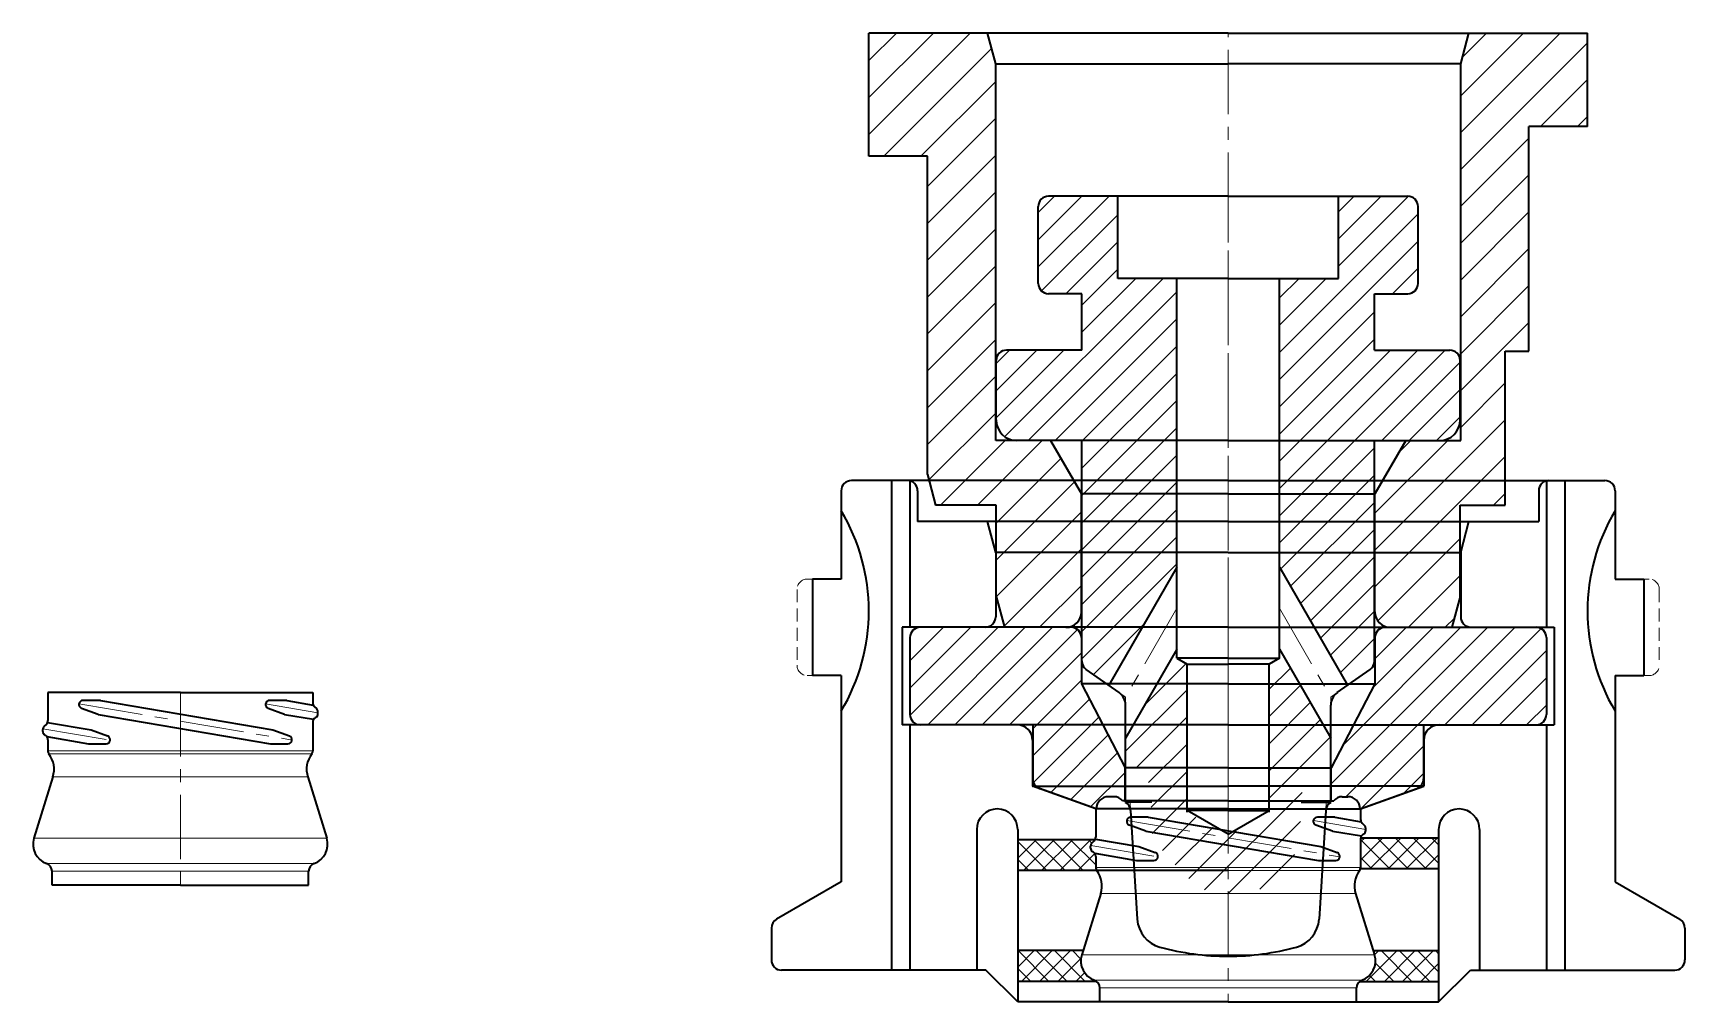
# Model space of a CAD drawing. Extents: x 64 to 541, y 48 to 468.
# Drawn here: x 380.4 to 541.3, y 325.7 to 420.1 of the extents above; entities that cross this region are included whole.
import ezdxf

# ---------------------------------------------------------------- set-up
doc = ezdxf.new("R2010")
doc.units = 0
doc.header["$LTSCALE"] = 5
doc.header["$MEASUREMENT"] = 0
doc.linetypes.add('CENTER', pattern=[2, 1.25, -0.25, 0.25, -0.25])
doc.linetypes.add('HIDDEN', pattern=[0.375, 0.25, -0.125])
for name, color, linetype, lineweight in [('1', 1, 'CENTER', 15), ('2', 2, 'HIDDEN', 15), ('3', 3, 'CONTINUOUS', 35), ('8', 252, 'CONTINUOUS', 15)]:
    doc.layers.add(name, color=color, linetype=linetype, lineweight=lineweight)

# ---------------------------------------------------------------- blocks, each defined once
blk = doc.blocks.new('A$C166862AB')
at = {"layer": '8'}
h = blk.add_hatch(dxfattribs=at)
h.set_pattern_fill('ANSI37', color=256, scale=10)
h.set_pattern_definition([(45, (-20.5, 2), (-0.883883, 0.883883), []), (135, (-20.5, 2), (-0.883883, -0.883883), [])])
h.paths.add_polyline_path([(20.5, 16), (12.91, 16, 0.051215), (12.9, 15.9), (12.9, 13.1, -0.050382), (12.89, 13), (20.5, 13)])
h.paths.add_polyline_path([(20.5, 5), (14.13, 5), (14.26, 4.59, -0.400857), (13.03, 2.12, 0.077635), (12.81, 2), (20.5, 2)])
h.paths.add_polyline_path([(-14.26, 4.59), (-14.13, 5), (-20.5, 5), (-20.5, 2), (-12.81, 2, 0.077635), (-13.03, 2.12, -0.400857)])
h.paths.add_polyline_path([(-12.9, 14.18, 0.285813), (-13.18, 14.63, -0.28519), (-13.4, 14.99), (-13.4, 15.19, -0.198912), (-13.28, 15.47), (-13.05, 15.71, 0.058676), (-12.97, 15.8), (-20.5, 15.8), (-20.5, 12.8), (-12.8, 12.8, -0.162278), (-12.9, 13.1)])
at = {"layer": '1'}
for p, q in [((0, 50.8), (0, 0)), ((-9.88, 17.68), (10.88, 14.14)), ((8.3, 17.68), (13.4, 16.81)), ((-13.39, 15.26), (-6.84, 14.14))]:
    blk.add_line(p, q, dxfattribs=at)
at = {"layer": '2'}
for p, q in [((-41, 41.2), (-40.5, 41.2)), ((40.5, 41.2), (41, 41.2)), ((-42, 40.2), (-42, 32.8)), ((42, 40.2), (42, 32.8)), ((-41, 31.8), (-40.5, 31.8)), ((40.5, 31.8), (41, 31.8))]:
    blk.add_line(p, q, dxfattribs=at)
for centre, start, end in [((-41, 40.2), 90, 180), ((41, 40.2), 0, 90), ((-41, 32.8), 180, 270), ((41, 32.8), 270, 0)]:
    blk.add_arc(centre, 1, start, end, dxfattribs=at)
at = {"layer": '3'}
for p, q in [((0, 50.8), (-36.7, 50.8)), ((-32.8, 50.8), (-32.8, 6.3)), ((-31, 50.8), (-31, 36.52)), ((0, 50.8), (36.7, 50.8)), ((31, 50.77), (31, 36.52)), ((32.8, 50.8), (32.8, 3.1)), ((-37.7, 49.8), (-37.7, 41.2)), ((-30.25, 49.8), (-30.25, 46.8)), ((30.25, 49.8), (30.25, 46.8)), ((37.7, 49.8), (37.7, 41.2)), ((0, 46.8), (-30.25, 46.8)), ((-22.65, 43.8), (-23.45, 46.8)), ((0, 46.8), (30.25, 46.8)), ((22.65, 43.8), (23.45, 46.8)), ((0, 43.8), (-22.65, 43.8)), ((-22.65, 43.8), (-22.65, 37.5)), ((0, 43.8), (22.65, 43.8)), ((22.65, 43.8), (22.65, 37.5)), ((-40.5, 41.2), (-40.5, 31.8)), ((-37.7, 41.2), (-40.5, 41.2)), ((37.7, 41.2), (40.5, 41.2)), ((40.5, 41.2), (40.5, 31.8)), ((0, 36.52), (-31.75, 36.52)), ((-31.75, 36.52), (-31.75, 27)), ((0, 36.52), (31.75, 36.52)), ((31.75, 36.52), (31.75, 27)), ((-37.7, 31.8), (-40.5, 31.8)), ((-37.7, 31.8), (-37.7, 11.7)), ((37.7, 31.8), (40.5, 31.8)), ((37.7, 31.8), (37.7, 11.7)), ((0, 27), (-31.75, 27)), ((-31, 27), (-31, 3.1)), ((0, 27), (31.75, 27)), ((31, 27), (31, 3.1)), ((-19.05, 25.5), (-19.05, 21.04)), ((19.05, 25.5), (19.05, 21.04)), ((-32.8, 23.51), (-32.8, 3.1)), ((-12.9, 18.8), (-19.05, 21.04)), ((-19.05, 21.04), (0, 21.04)), ((19.05, 21.04), (0, 21.04)), ((12.9, 18.8), (19.05, 21.04)), ((0, 18.8), (-12.9, 18.8)), ((-12.9, 18.8), (-12.9, 16.06)), ((-7.79, 18), (-9.48, 18.01)), ((-7.79, 18), (9.02, 15.14)), ((0, 18.8), (12.9, 18.8)), ((10.39, 18), (8.69, 18.01)), ((10.39, 18), (12.95, 17.56)), ((12.9, 18.8), (12.9, 17.78)), ((-24.5, 16.8), (-24.5, 3.1)), ((-20.5, 16.8), (-20.5, 0)), ((-8.02, 16.65), (-9.62, 17.24)), ((-8.02, 16.65), (8.79, 13.79)), ((10.16, 16.65), (8.55, 17.24)), ((10.16, 16.65), (12.98, 16.17)), ((13.05, 17.43), (13.28, 17.19)), ((13.2, 16.36), (13.15, 16.33)), ((13.4, 16.71), (13.4, 16.91)), ((20.5, 16.8), (20.5, 0)), ((24.5, 16.8), (24.5, 3.1)), ((-12.97, 15.8), (-20.5, 15.8)), ((-13.4, 14.99), (-13.4, 15.19)), ((-13.05, 15.71), (-13.28, 15.47)), ((-13.2, 14.64), (-13.15, 14.61)), ((-13, 14.49), (-8.93, 13.79)), ((-12.94, 15.86), (-8.7, 15.14)), ((-8.7, 15.14), (-7.1, 14.56)), ((9.02, 15.14), (10.62, 14.56)), ((12.9, 15.9), (12.9, 13.1)), ((12.91, 16), (20.5, 16)), ((-12.9, 14.18), (-12.9, 13.1)), ((-8.93, 13.79), (-7.24, 13.78)), ((8.79, 13.79), (10.48, 13.78)), ((12.89, 13), (20.5, 13)), ((-37.7, 11.7), (-44, 8.06)), ((0, 12.8), (-20.5, 12.8)), ((37.7, 11.7), (44, 8.06)), ((-12.41, 10.56), (-14.26, 4.59)), ((12.41, 10.56), (14.26, 4.59)), ((-44.5, 7.2), (-44.5, 4.1)), ((44.5, 7.2), (44.5, 4.1)), ((-14.13, 5), (-20.5, 5)), ((14.13, 5), (20.5, 5)), ((-23.6, 3.1), (-43.5, 3.1)), ((-20.5, 0), (-23.6, 3.1)), ((-12.81, 2), (-20.5, 2)), ((12.81, 2), (20.5, 2)), ((20.5, 0), (23.6, 3.1)), ((23.6, 3.1), (43.5, 3.1)), ((28.8, 3.1), (31.2, 3.1)), ((0, 0), (-20.5, 0)), ((-12.5, 0), (-12.5, 1.37)), ((0, 0), (20.5, 0)), ((12.5, 0), (12.5, 1.37))]:
    blk.add_line(p, q, dxfattribs=at)
for centre, radius, start, end in [((-36.7, 49.8), 1, 90, 180), ((-31.25, 49.8), 1, 0, 90), ((31.25, 49.8), 1, 90, 180), ((36.7, 49.8), 1, 0, 90), ((-54, 38.1), 19, 329.081, 30.919), ((54, 38.1), 19, 149.081, 210.919), ((-23.65, 37.52), 1, 270, 0), ((23.65, 37.52), 1, 180, 270), ((-20.55, 25.5), 1.5, 0, 90), ((20.55, 25.5), 1.5, 90, 180), ((-22.5, 16.8), 2, 0, 180), ((-9.48, 17.61), 0.4, 89.5426, 249.9577), ((8.69, 17.61), 0.4, 89.5426, 249.9577), ((13.4, 17.78), 0.5, 180, 225), ((22.5, 16.8), 2, 0, 180), ((13.4, 15.9), 0.5, 120, 180), ((13, 16.71), 0.4, 300, 0), ((13, 16.91), 0.4, 0, 45), ((-13, 15.19), 0.4, 135, 180), ((-13, 14.99), 0.4, 180, 240), ((-13.4, 14.18), 0.5, 360, 60), ((-13.4, 16.06), 0.5, 315, 0), ((-7.24, 14.18), 0.4, 269.5426, 69.9577), ((10.48, 14.18), 0.4, 269.5426, 69.9577), ((-12.4, 13.1), 0.5, 180, 216.8699), ((12.4, 13.1), 0.5, 323.1301, 0), ((-14.8, 11.3), 2.5, 342.7918, 36.8699), ((14.8, 11.3), 2.5, 143.1301, 197.2082), ((-43.5, 7.2), 1, 120, 180), ((43.5, 7.2), 1, 0, 60), ((-43.5, 4.1), 1, 180, 270), ((-12.35, 4), 2, 162.7918, 250.1666), ((12.35, 4), 2, 289.8334, 17.2082), ((43.5, 4.1), 1, 270, 0), ((-13.3, 1.37), 0.8, 0, 70.1666), ((13.3, 1.37), 0.8, 109.8334, 180)]:
    blk.add_arc(centre, radius, start, end, dxfattribs=at)
at = {"layer": '8'}
for p, q in [((0, 13.1), (-12.9, 13.1)), ((0, 13.1), (12.9, 13.1)), ((0, 12.8), (-12.8, 12.8)), ((0, 12.8), (12.8, 12.8)), ((0, 10.56), (-12.41, 10.56)), ((0, 10.56), (12.41, 10.56)), ((0, 4.59), (-14.26, 4.59)), ((0, 4.59), (14.26, 4.59)), ((0, 2.12), (-13.03, 2.12)), ((0, 2.12), (13.03, 2.12)), ((0, 1.37), (-12.5, 1.37)), ((0, 1.37), (12.5, 1.37))]:
    blk.add_line(p, q, dxfattribs=at)
blk = doc.blocks.new('A$C73BB7E29')
at = {"layer": '8'}
h = blk.add_hatch(dxfattribs=at)
h.set_pattern_fill('ANSI31', color=4, scale=0.8)
h.set_pattern_definition([(45, (-827.2272, -226.0554), (-1.796051, 1.796051), [])])
edge = h.paths.add_edge_path()
edge.add_line((-17.3, -18.2), (-14.3, -13))
edge.add_line((-14.3, -13), (-14.3, -1.5))
edge.add_arc((-15.8, -1.5), 1.5, 0, 90)
edge.add_line((-15.8, 0), (-21.8, 0))
edge.add_line((-21.8, 0), (-22.6, -2.99))
edge.add_line((-22.6, -2.99), (-22.6, -11.9))
edge.add_line((-22.6, -11.9), (-27, -11.9))
edge.add_line((-27, -11.9), (-27, -26.9))
edge.add_line((-27, -26.9), (-29.3, -26.9))
edge.add_line((-29.3, -26.9), (-29.3, -48.8))
edge.add_line((-29.3, -48.8), (-35, -48.8))
edge.add_line((-35, -48.8), (-35, -57.9))
edge.add_line((-35, -57.9), (-23.45, -57.9))
edge.add_line((-23.45, -57.9), (-22.65, -54.9))
edge.add_line((-22.65, -54.9), (-22.65, -18.2))
edge.add_line((-22.65, -18.2), (-17.3, -18.2))
edge = h.paths.add_edge_path()
edge.add_line((29.3, -14.89), (28.5, -11.9))
edge.add_line((28.5, -11.9), (22.6, -11.9))
edge.add_line((22.6, -11.9), (22.6, -2.99))
edge.add_line((22.6, -2.99), (21.8, 0))
edge.add_line((21.8, 0), (15.8, 0))
edge.add_arc((15.8, -1.5), 1.5, 90, 180)
edge.add_line((14.3, -1.5), (14.3, -13))
edge.add_line((14.3, -13), (17.3, -18.2))
edge.add_line((17.3, -18.2), (22.65, -18.2))
edge.add_line((22.65, -18.2), (22.65, -54.91))
edge.add_line((22.65, -54.91), (23.45, -57.9))
edge.add_line((23.45, -57.9), (35, -57.9))
edge.add_line((35, -57.9), (35, -45.9))
edge.add_line((35, -45.9), (29.3, -45.9))
edge.add_line((29.3, -45.9), (29.3, -14.89))
at = {"layer": '1', "color": 4}
blk.add_line((0, 0), (0, -57.9), dxfattribs=at)
at = {"layer": '3', "color": 4}
for p, q in [((0, 0), (-21.8, 0)), ((0, 0), (21.8, 0)), ((-22.6, -2.99), (-21.8, 0)), ((-14.3, -1.5), (-14.3, -13)), ((14.3, -1.5), (14.3, -13)), ((22.6, -2.99), (21.8, 0)), ((-22.6, -2.99), (-22.6, -11.9)), ((22.6, -2.99), (22.6, -11.9)), ((-22.6, -11.9), (-27, -11.9)), ((-27, -11.9), (-27, -26.9)), ((22.6, -11.9), (28.5, -11.9)), ((29.3, -14.89), (28.5, -11.9)), ((-17.3, -18.2), (-14.3, -13)), ((0, -13), (-14.3, -13)), ((0, -13), (14.3, -13)), ((17.3, -18.2), (14.3, -13)), ((29.3, -14.89), (29.3, -45.9)), ((0, -18.2), (-22.65, -18.2)), ((-22.65, -18.2), (-22.65, -54.91)), ((0, -18.2), (22.65, -18.2)), ((22.65, -18.2), (22.65, -54.91)), ((22.65, -19.2), (22.65, -54.91)), ((-27, -26.9), (-29.3, -26.9)), ((-29.3, -26.9), (-29.3, -48.8)), ((29.3, -45.9), (35, -45.9)), ((35, -45.9), (35, -57.9)), ((-35, -48.8), (-35, -57.9)), ((-35, -48.8), (-29.3, -48.8)), ((-22.65, -54.91), (-23.45, -57.9)), ((-22.65, -54.91), (0, -54.91)), ((22.65, -54.91), (0, -54.91)), ((22.65, -54.91), (23.45, -57.9)), ((0, -57.9), (-35, -57.9)), ((0, -57.9), (35, -57.9))]:
    blk.add_line(p, q, dxfattribs=at)
for centre, start, end in [((-15.8, -1.5), 0, 90), ((15.8, -1.5), 90, 180)]:
    blk.add_arc(centre, 1.5, start, end, dxfattribs=at)
blk = doc.blocks.new('A$C18D560A1')
at = {"layer": '8'}
h = blk.add_hatch(dxfattribs=at)
h.set_pattern_fill('ANSI31', color=2, scale=15)
h.set_pattern_definition([(45, (-31, 0), (-1.325825, 1.325825), [])])
h.paths.add_polyline_path([(31, 16.7, 0.414214), (30, 17.7), (15.3, 17.7, 0.414214), (14.3, 16.7), (14.3, 12.2), (10.05, 4), (10.05, 3.47, -0.518197), (13.55, 1, -0.076636), (13.43, 0.21), (18.38, 2.01, 0.315299), (19.04, 2.95), (19.04, 8.2), (30, 8.2, 0.414214), (31, 9.2)])
h.paths.add_polyline_path([(10.05, 3.47), (10.05, 0.8), (10.3, 0.8, -0.236068), (11.1, 1.2), (11.65, 1.2, -0.414214), (12.85, 0), (13.43, 0.21, 0.076636), (13.55, 1, 0.518197)])
h.paths.add_polyline_path([(-14.3, 12.2), (-14.3, 16.7, 0.414214), (-15.3, 17.7), (-30, 17.7, 0.414214), (-31, 16.7), (-31, 9.2, 0.414214), (-30, 8.2), (-19.04, 8.2), (-19.04, 2.95, 0.315299), (-18.38, 2.01), (-12.85, 0, -0.414214), (-11.65, 1.2), (-11.1, 1.2, -0.236068), (-10.3, 0.8), (-10.05, 0.8), (-10.05, 4)])
at = {"layer": '1', "color": 2}
blk.add_line((0, 17.7), (0, 0), dxfattribs=at)
at = {"layer": '3', "color": 2}
for p, q in [((-31, 16.7), (-31, 9.2)), ((0, 17.7), (-30, 17.7)), ((-14.3, 16.7), (-14.3, 12.2)), ((0, 17.7), (30, 17.7)), ((14.3, 16.7), (14.3, 12.2)), ((31, 16.7), (31, 9.2)), ((0, 12.2), (-14.3, 12.2)), ((-14.3, 12.2), (-10.05, 4)), ((0, 12.2), (14.3, 12.2)), ((14.3, 12.2), (10.05, 4)), ((-19.04, 8.2), (-30, 8.2)), ((-19.04, 8.2), (-19.04, 2.95)), ((19.04, 8.2), (19.04, 2.95)), ((19.04, 8.2), (30, 8.2)), ((0, 4), (-10.05, 4)), ((-10.05, 0.8), (-10.05, 4)), ((0, 4), (10.05, 4)), ((10.05, 0.8), (10.05, 4)), ((-12.85, 0), (-18.38, 2.01)), ((12.85, 0), (18.38, 2.01)), ((0, 0), (-12.85, 0)), ((-11.1, 1.2), (-11.65, 1.2)), ((0, 0.8), (-10.3, 0.8)), ((0, 0.8), (10.3, 0.8)), ((0, 0), (12.85, 0)), ((11.1, 1.2), (11.65, 1.2))]:
    blk.add_line(p, q, dxfattribs=at)
for centre, radius, start, end in [((-30, 16.7), 1, 90, 180), ((-15.3, 16.7), 1, 0, 90), ((15.3, 16.7), 1, 90, 180), ((30, 16.7), 1, 0, 90), ((-30, 9.2), 1, 180, 270), ((30, 9.2), 1, 270, 0), ((-18.04, 2.95), 1, 180, 250), ((18.04, 2.95), 1, 290, 0), ((-11.65, 0), 1.2, 90, 180), ((-11.1, 0.2), 1, 36.8699, 90), ((11.1, 0.2), 1, 90, 143.1301), ((11.65, 0), 1.2, 0, 90)]:
    blk.add_arc(centre, radius, start, end, dxfattribs=at)
blk = doc.blocks.new('A$C3FD84CB6')
at = {"layer": '8'}
h = blk.add_hatch(dxfattribs=at)
h.set_pattern_fill('ANSI31', color=1, scale=15)
h.set_pattern_definition([(45, (-22.6, -23.8), (-1.325825, 1.325825), [])])
edge = h.paths.add_edge_path()
edge.add_line((-4, 36.2), (0, 38.51))
edge.add_line((0, 38.51), (0, 44.2))
edge.add_spline(control_points=[(0, 44.2), (-0.3, 44.18), (-1.91, 44.01), (-5.4, 43.41), (-7.54, 38.01), (-6.76, 34.2), (-8.27, 32.06), (-8.65, 31.14), (-9.18, 30.88), (-10, 30.35)], knot_values=[2.354319, 2.354319, 2.354319, 2.354319, 3.296502, 7.353721, 12.093754, 17.695989, 18.581254, 20.344915, 20.499995, 20.499995, 20.499995, 20.499995], degree=3, periodic=0)
edge.add_line((-10, 30.35), (-10, 29))
edge.add_line((-10, 29), (-5, 20.34))
edge.add_line((-5, 20.34), (-5, 21.2))
edge.add_line((-5, 21.2), (-4, 21.78))
edge.add_line((-4, 21.78), (-4, 36.2))
edge = h.paths.add_edge_path()
edge.add_line((10, 29), (10, 31.32))
edge.add_spline(control_points=[(10, 31.32), (8.62, 31.88), (7.94, 32.8), (7.37, 34.19), (7.42, 35.08), (7.45, 35.4)], knot_values=[33.386956, 33.386956, 33.386956, 33.386956, 35.111702, 36.810284, 37.752281, 37.752281, 37.752281, 37.752281], degree=3, periodic=0)
edge.add_spline(control_points=[(7.45, 35.4), (7.52, 36), (7.99, 38.13), (5.45, 41.09), (2.52, 44.16), (0.52, 44.23), (0, 44.2)], knot_values=[20.499995, 20.499995, 20.499995, 20.499995, 22.273771, 26.813122, 31.745665, 33.386956, 33.386956, 33.386956, 33.386956], degree=3, periodic=0)
edge.add_line((0, 44.2), (0, 38.51))
edge.add_line((0, 38.51), (4, 36.2))
edge.add_line((4, 36.2), (4, 21.78))
edge.add_line((4, 21.78), (5, 21.2))
edge.add_line((5, 21.2), (5, 20.34))
edge.add_line((5, 20.34), (10, 29))
h.paths.add_polyline_path([(14.25, 21.48, 0.243692), (13.83, 22.3), (11.64, 23.84), (5, 12.34), (5, -15.8), (10.75, -15.8), (10.75, -23.8), (17.5, -23.8, 0.414214), (18.5, -22.8), (18.5, -15.3, 0.414214), (17.5, -14.3), (14.25, -14.3), (14.25, -8.8), (21.6, -8.8, 0.414214), (22.6, -7.8), (22.6, -2, 0.414214), (20.6, 0), (14.25, 0)])
h.paths.add_polyline_path([(-5, 12.34), (-11.64, 23.84), (-13.83, 22.3, 0.243692), (-14.25, 21.48), (-14.25, 0), (-20.6, 0, 0.414214), (-22.6, -2), (-22.6, -7.8, 0.414214), (-21.6, -8.8), (-14.25, -8.8), (-14.25, -14.3), (-17.5, -14.3, 0.414214), (-18.5, -15.3), (-18.5, -22.8, 0.414214), (-17.5, -23.8), (-10.75, -23.8), (-10.75, -15.8), (-5, -15.8)])
at = {"layer": '1', "color": 1}
for p, q in [((0, 50.25), (0, -23.8)), ((-5, 16.34), (-10, 25)), ((5, 16.34), (10, 25))]:
    blk.add_line(p, q, dxfattribs=at)
at = {"layer": '2', "color": 1}
for p, q in [((-9.55, 35.25), (-9.5, 36.06)), ((9.55, 35.25), (9.5, 36.06)), ((-10, 25.78), (-10, 25)), ((10, 25.78), (10, 25)), ((-10, 25), (-10.63, 24.55)), ((10, 25), (10.63, 24.55)), ((-13.83, 22.3), (-14.25, 22)), ((-14.25, 22), (-14.25, 21.48)), ((13.83, 22.3), (14.25, 22)), ((14.25, 22), (14.25, 21.48))]:
    blk.add_line(p, q, dxfattribs=at)
at = {"layer": '3', "color": 1}
for p, q in [((-9.5, 36.06), (-8.85, 46.64)), ((9.5, 36.06), (8.85, 46.64)), ((0, 38.36), (-4, 36.05)), ((0, 38.36), (4, 36.05)), ((-4, 36.2), (-4, 21.78)), ((0, 36.05), (-4, 36.05)), ((0, 36.05), (4, 36.05)), ((4, 36.2), (4, 21.78)), ((-7.1, 35.25), (-10, 35.25)), ((-10, 35.25), (-10, 25.78)), ((7.45, 35.25), (10, 35.25)), ((10, 35.25), (10, 25.78)), ((-5, 20.34), (-10, 29)), ((5, 20.34), (10, 29)), ((-10.63, 24.55), (-13.83, 22.3)), ((10.63, 24.55), (13.83, 22.3)), ((-5, 12.34), (-11.64, 23.84)), ((5, 12.34), (11.64, 23.84)), ((-14.25, 21.48), (-14.25, 0)), ((-5, 21.2), (-4, 21.78)), ((0, 21.2), (-5, 21.2)), ((-5, 21.2), (-5, -15.8)), ((-4, 21.78), (0, 21.78)), ((4, 21.78), (0, 21.78)), ((0, 21.2), (5, 21.2)), ((5, 21.2), (4, 21.78)), ((5, 21.2), (5, -15.8)), ((14.25, 21.48), (14.25, 0)), ((-14.25, 0), (-20.6, 0)), ((14.25, 0), (20.6, 0)), ((-22.6, -2), (-22.6, -7.8)), ((22.6, -2), (22.6, -7.8)), ((-14.25, -8.8), (-21.6, -8.8)), ((-14.25, -8.8), (-14.25, -14.3)), ((14.25, -8.8), (14.25, -14.3)), ((14.25, -8.8), (21.6, -8.8)), ((-14.25, -14.3), (-17.5, -14.3)), ((14.25, -14.3), (17.5, -14.3)), ((-18.5, -15.3), (-18.5, -22.8)), ((0, -15.8), (-10.75, -15.8)), ((-10.75, -15.8), (-10.75, -23.8)), ((0, -15.8), (10.75, -15.8)), ((10.75, -15.8), (10.75, -23.8)), ((18.5, -15.3), (18.5, -22.8)), ((0, -23.8), (-17.5, -23.8)), ((0, -23.8), (17.5, -23.8))]:
    blk.add_line(p, q, dxfattribs=at)
for centre, radius, start, end in [((0, 25.25), 25, 90, 105.4454), ((0, 25.25), 25, 74.5546, 90), ((-5.86, 46.46), 3, 105.4454, 176.5), ((5.86, 46.46), 3, 3.5, 74.5546), ((-10.5, 36.12), 1, 299.9246, 356.5), ((10.5, 36.12), 1, 183.5, 240.0754), ((-11.5, 25.78), 1.5, 305.2176, 0), ((11.5, 25.78), 1.5, 180, 234.7824), ((-13.25, 21.48), 1, 125.2176, 180), ((13.25, 21.48), 1, 0, 54.7824), ((-20.6, -2), 2, 90, 180), ((20.6, -2), 2, 0, 90), ((-21.6, -7.8), 1, 180, 270), ((21.6, -7.8), 1, 270, 0), ((-17.5, -15.3), 1, 90, 180), ((17.5, -15.3), 1, 0, 90), ((-17.5, -22.8), 1, 180, 270), ((17.5, -22.8), 1, 270, 0)]:
    blk.add_arc(centre, radius, start, end, dxfattribs=at)

msp = doc.modelspace()

# ---------------------------------------------------------------- linework, layer by layer
at = {"layer": '1'}
for p, q in [((394.73045, 355.86693), (394.73045, 337.06693)), ((384.85319, 354.74209), (405.61206, 351.20929)), ((403.02712, 354.74209), (408.13045, 353.87359)), ((381.33647, 352.32505), (387.89272, 351.20929))]:
    msp.add_line(p, q, dxfattribs=at)
at = {"layer": '3'}
for p, q in [((394.73045, 355.86693), (381.83045, 355.86693)), ((381.83045, 355.86693), (381.83045, 353.12868)), ((394.73045, 355.86693), (407.63045, 355.86693)), ((407.63045, 355.86693), (407.63045, 354.84639)), ((386.7145, 353.72062), (385.11109, 354.30556)), ((386.94362, 355.06693), (385.25121, 355.08044)), ((386.94362, 355.06693), (403.7478, 352.20715)), ((404.88844, 353.72062), (403.28502, 354.30556)), ((405.11755, 355.06693), (403.42514, 355.08044)), ((405.11755, 355.06693), (407.67923, 354.63098)), ((407.77689, 354.49283), (408.01329, 354.25644)), ((381.684, 352.77513), (381.4476, 352.53873)), ((381.7887, 352.92868), (386.02846, 352.20715)), ((386.7145, 353.72062), (403.51868, 350.86084)), ((404.88844, 353.72062), (407.71266, 353.23999)), ((407.63045, 352.9653), (407.63045, 350.16693)), ((407.93045, 353.42718), (407.88045, 353.39832)), ((408.13045, 353.77359), (408.13045, 353.97359)), ((381.33045, 352.05589), (381.33045, 352.25589)), ((381.53045, 351.70948), (381.58045, 351.68061)), ((381.72545, 351.55414), (385.79934, 350.86084)), ((381.83045, 351.2476), (381.83045, 350.16693)), ((385.79934, 350.86084), (387.49175, 350.84733)), ((386.02846, 352.20715), (387.63187, 351.62221)), ((403.51868, 350.86084), (405.2111, 350.84733)), ((403.7478, 352.20715), (405.35121, 351.62221)), ((382.31854, 347.62732), (380.46997, 341.65862)), ((407.14236, 347.62732), (408.99092, 341.65862)), ((382.23045, 337.06693), (382.23045, 338.43302)), ((407.23045, 337.06693), (407.23045, 338.43302)), ((394.73045, 337.06693), (382.23045, 337.06693)), ((394.73045, 337.06693), (407.23045, 337.06693))]:
    msp.add_line(p, q, dxfattribs=at)
for centre, radius, start, end in [((385.24802, 354.68091), 0.39955, 89.5426232, 249.9577008), ((403.42195, 354.68091), 0.39955, 89.5426232, 249.9577008), ((408.13045, 354.84639), 0.5, 180, 225), ((407.73045, 353.97359), 0.4, 0, 45), ((381.73045, 352.25589), 0.4, 135, 180), ((381.33045, 353.12868), 0.5, 315, 0), ((408.13045, 352.9653), 0.5, 120, 180), ((407.73045, 353.77359), 0.4, 300, 0), ((381.73045, 352.05589), 0.4, 180, 240), ((381.33045, 351.2476), 0.5, 360, 60), ((387.49494, 351.24686), 0.39955, 269.5426232, 69.9577008), ((405.21428, 351.24686), 0.39955, 269.5426232, 69.9577008), ((382.33045, 350.16693), 0.5, 180, 216.8698976), ((379.93045, 348.36693), 2.5, 342.7917546, 36.8698976), ((409.53045, 348.36693), 2.5, 143.1301024, 197.2082454), ((407.13045, 350.16693), 0.5, 323.1301024, 0), ((382.38045, 341.06693), 2, 162.7917546, 250.1666381), ((407.08045, 341.06693), 2, 289.8333619, 17.2082454), ((381.43045, 338.43302), 0.8, 0, 70.1666381), ((408.03045, 338.43302), 0.8, 109.8333619, 180)]:
    msp.add_arc(centre, radius, start, end, dxfattribs=at)
at = {"layer": '8'}
for p, q in [((394.73045, 350.16693), (381.83045, 350.16693)), ((394.73045, 349.86693), (381.93045, 349.86693)), ((394.73045, 350.16693), (407.63045, 350.16693)), ((394.73045, 349.86693), (407.53045, 349.86693)), ((394.73045, 347.62732), (382.31854, 347.62732)), ((394.73045, 347.62732), (407.14236, 347.62732)), ((394.73045, 341.65862), (380.46997, 341.65862)), ((394.73045, 341.65862), (408.99092, 341.65862)), ((394.73045, 339.18556), (381.70187, 339.18556)), ((394.73045, 338.43302), (382.23045, 338.43302)), ((394.73045, 339.18556), (407.75902, 339.18556)), ((394.73045, 338.43302), (407.23045, 338.43302))]:
    msp.add_line(p, q, dxfattribs=at)

# ---------------------------------------------------------------- block references
at = {"layer": '8', "rotation": 180}
for name, p in [('A$C73BB7E29', (496.80843, 362.20173)), ('A$C3FD84CB6', (496.80843, 380.40173))]:
    msp.add_blockref(name, p, dxfattribs=at)
at = {"layer": '8'}
for name, p in [('A$C166862AB', (496.80843, 325.70173)), ('A$C18D560A1', (496.80843, 344.50173))]:
    msp.add_blockref(name, p, dxfattribs=at)

doc.saveas('drawing.dxf')
